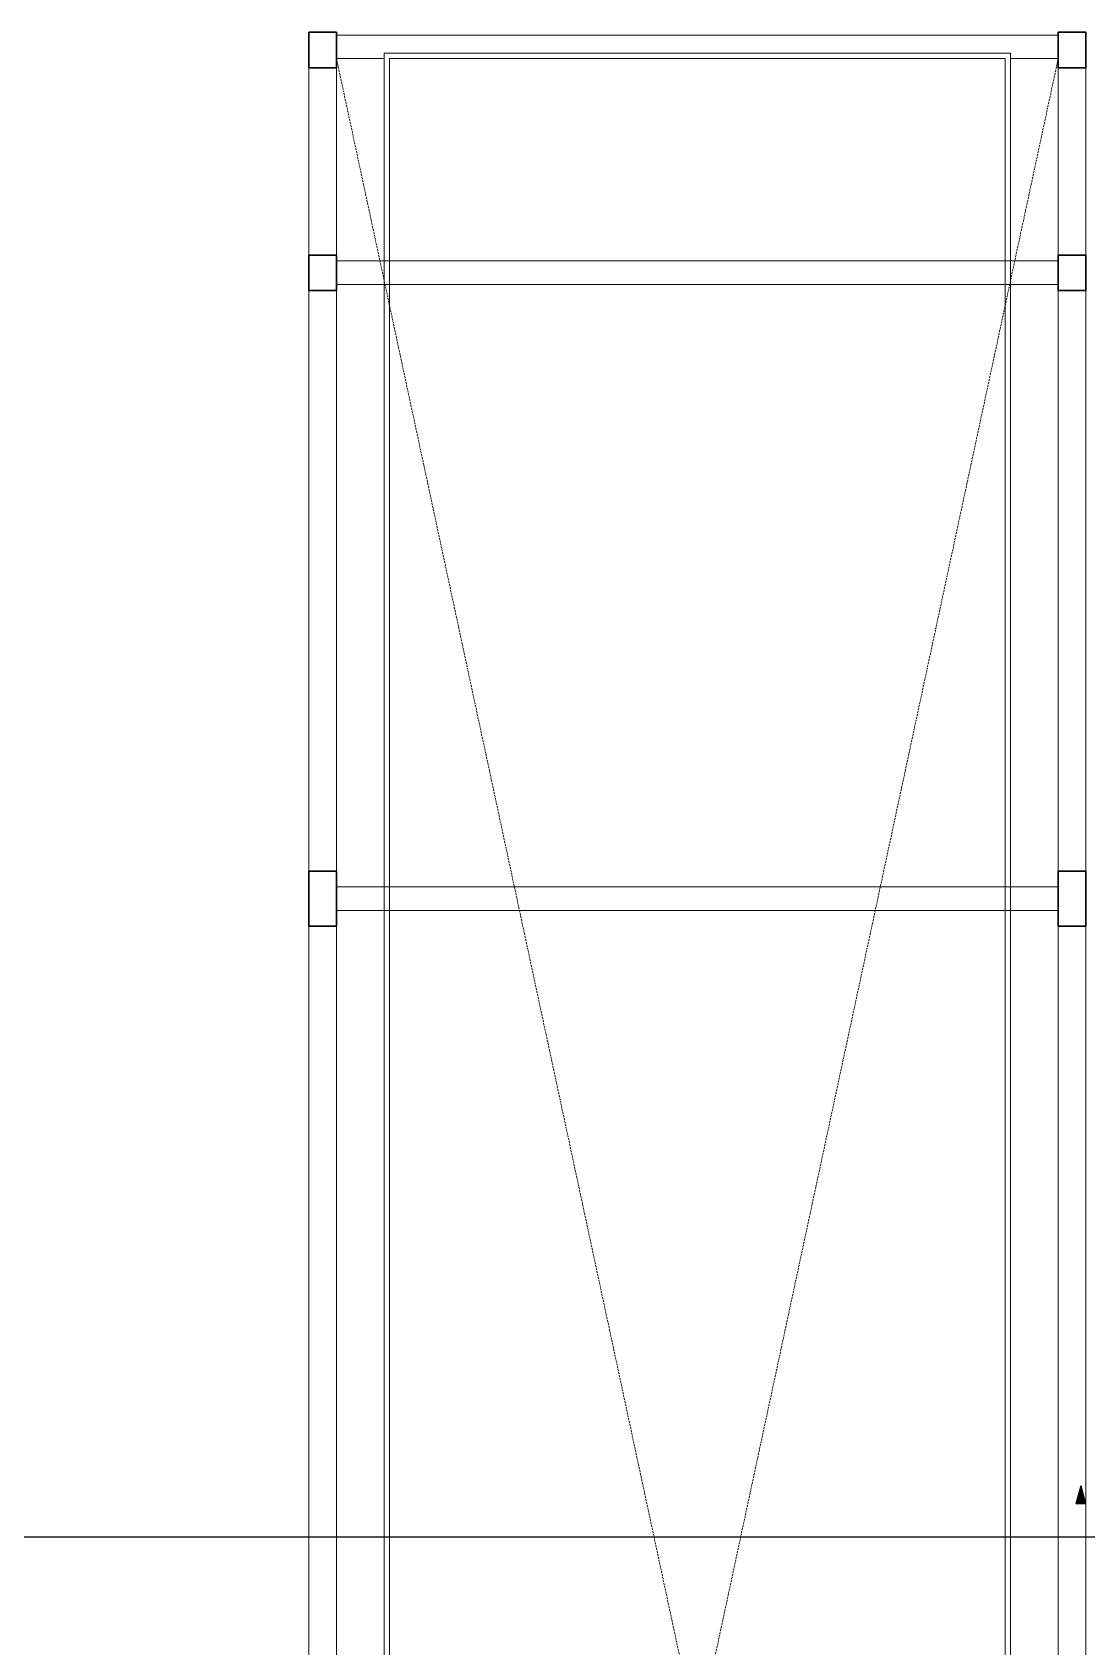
# Model space of a CAD drawing. Header units: inches. Extents: x 11 to 1053, y 2 to 902.
# Drawn here: x 545.2 to 679.2, y 429.9 to 635 of the extents above; entities that cross this region are included whole.
import ezdxf

# ---------------------------------------------------------------- set-up
doc = ezdxf.new("R2010")
doc.units = ezdxf.units.IN
doc.header["$MEASUREMENT"] = 0
doc.linetypes.add('DASHED', pattern=[0.75, 0.5, -0.25])
doc.linetypes.add('DASHED2', pattern=[0.375, 0.25, -0.125])
for name, color, linetype, lineweight in [('A-CRTKANO', 5, 'DASHED2', 0), ('A-GREDE', 5, 'DASHED2', 0), ('STOLARIJA', 5, 'Continuous', 0), ('ZID', 5, 'Continuous', 30)]:
    doc.layers.add(name, color=color, linetype=linetype, lineweight=lineweight)

# ---------------------------------------------------------------- blocks, each defined once
blk = doc.blocks.new('STRELICA-TIC')
blk.add_hatch(color=256).paths.add_polyline_path([(0.62, 4.07), (-0.81, 4.07), (-0.1, 1.39)])
for p, q in [((-0.1, 1.39), (-0.81, 4.07)), ((0.62, 4.07), (-0.81, 4.07)), ((-0.1, 1.39), (0.62, 4.07))]:
    blk.add_line(p, q)

msp = doc.modelspace()

# ---------------------------------------------------------------- linework, layer by layer
at = {"color": 85, "true_color": 0x58ba48}
msp.add_line((580.38, 634.96, 50), (580.38, 634.96, 50), dxfattribs=at)
at = {"color": 1}
msp.add_line((751.67, 443.81), (313.33, 443.81), dxfattribs=at)
at = {"layer": 'A-CRTKANO', "linetype": 'DASHED', "ltscale": 0.5}
for p, q in [((583.88, 631.61, 50), (675.33, 206.01, 50)), ((675.58, 631.61, 50), (584.13, 206.01, 50))]:
    msp.add_line(p, q, dxfattribs=at)
at = {"layer": 'A-GREDE', "linetype": 'Continuous'}
for p, q in [((583.86, 605.91, 50), (675.58, 605.91, 50)), ((583.86, 602.91, 50), (675.58, 602.91, 50)), ((583.88, 526.41, 50), (675.58, 526.41, 50)), ((583.88, 523.41, 50), (675.58, 523.41, 50))]:
    msp.add_line(p, q, dxfattribs=at)
at = {"layer": 'STOLARIJA'}
for p, q in [((675.58, 634.61, 50), (583.88, 634.61, 50)), ((580.38, 631.61, 50), (580.38, 207.41, 50)), ((589.93, 631.61, 50), (583.88, 631.61, 50)), ((583.88, 631.61, 50), (583.88, 207.41, 50)), ((589.93, 632.31, 50), (669.53, 632.31, 50)), ((589.93, 444.91, 50), (589.93, 632.31, 50)), ((668.83, 631.61, 50), (590.63, 631.61, 50)), ((590.63, 444.91, 50), (590.63, 631.61, 50)), ((668.83, 444.91, 50), (668.83, 631.61, 50)), ((669.53, 444.91, 50), (669.53, 632.31, 50)), ((669.53, 631.61, 50), (675.58, 631.61, 50)), ((675.58, 631.61, 50), (675.58, 207.41, 50)), ((679.08, 631.61, 50), (679.08, 207.41, 50)), ((589.93, 205.31, 50), (589.93, 444.91, 50)), ((590.63, 206.01, 50), (590.63, 444.91, 50)), ((668.83, 206.01, 50), (668.83, 444.91, 50)), ((669.53, 205.31, 50), (669.53, 444.91, 50))]:
    msp.add_line(p, q, dxfattribs=at)
at = {"layer": 'ZID', "elevation": 50}
for points in [[(580.38, 630.46), (583.88, 630.46), (583.88, 634.96), (580.38, 634.96)], [(675.58, 630.46), (679.08, 630.46), (679.08, 634.96), (675.58, 634.96)], [(580.38, 602.16), (583.88, 602.16), (583.88, 606.66), (580.38, 606.66)], [(675.58, 602.16), (679.08, 602.16), (679.08, 606.66), (675.58, 606.66)], [(580.38, 521.41), (583.88, 521.41), (583.88, 528.41), (580.38, 528.41)], [(675.58, 521.41), (679.08, 521.41), (679.08, 528.41), (675.58, 528.41)]]:
    msp.add_lwpolyline(points, close=True, dxfattribs=at)

# ---------------------------------------------------------------- block references
at = {"xscale": -0.8499999999767169, "yscale": 0.8500000000003638, "zscale": 0.85, "rotation": 180}
msp.add_blockref('STRELICA-TIC', (678.52, 451.53, 50), dxfattribs=at)

doc.saveas('drawing.dxf')
